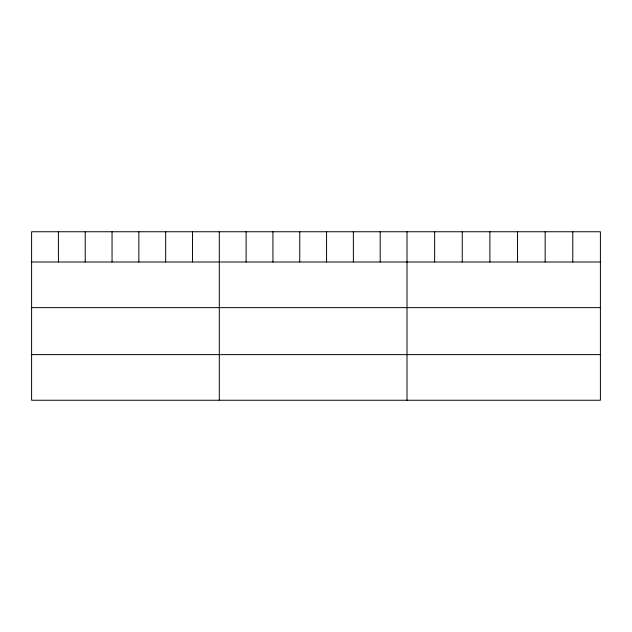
<?xml version="1.0" encoding="UTF-8"?>
<svg xmlns="http://www.w3.org/2000/svg" width="632" height="632" viewBox="0 0 632 632"><rect width="100%" height="100%" fill="white"/><g stroke="black" fill="none" stroke-linecap="round" stroke-linejoin="round"><path stroke-width="0.95" d="M600.4 262.003L600.4 400.246L31.6 400.246L31.6 231.754L600.4 231.754L600.4 262.003L31.6 262.003M31.6 307.626L600.4 307.626M31.6 354.631L600.4 354.631M572.774 231.754L572.774 262.003M545.147 231.754L545.147 262.003M517.521 231.754L517.521 262.003M489.887 231.754L489.887 262.003M462.261 231.754L462.261 262.003M434.634 231.754L434.634 262.003M407.008 231.754L407.008 400.246M380.195 231.754L380.195 262.003M353.375 231.754L353.375 262.003M326.562 231.754L326.562 262.003M299.75 231.754L299.75 262.003M272.937 231.754L272.937 262.003M246.117 231.754L246.117 262.003M219.304 231.754L219.304 400.246M192.491 231.754L192.491 262.003M165.671 231.754L165.671 262.003M138.858 231.754L138.858 262.003M112.046 231.754L112.046 262.003M85.233 231.754L85.233 262.003M58.413 231.754L58.413 262.003"/></g></svg>
